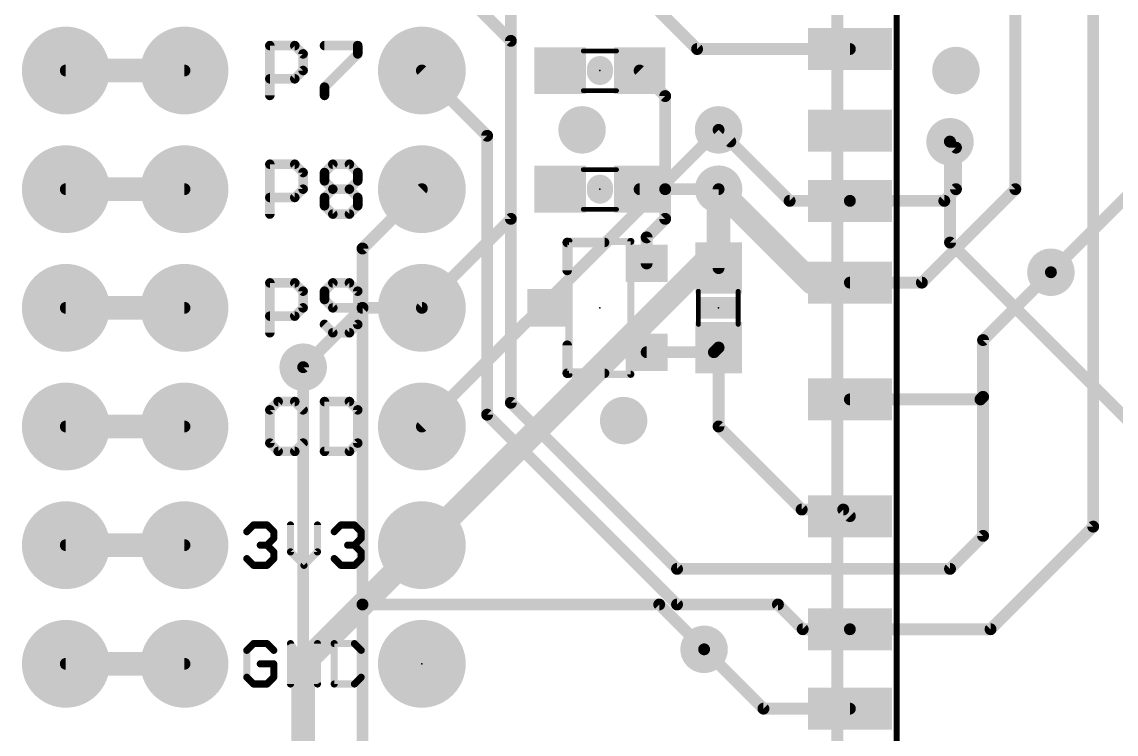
# Model space of a CAD drawing. Extents: x -16 to 95, y -11 to 53.
# Drawn here: x 11.76 to 35.18, y 13.73 to 28.98 of the extents above; entities that cross this region are included whole.
import ezdxf

# ---------------------------------------------------------------- set-up
doc = ezdxf.new("R2010")
doc.units = 0
for name, color, linetype in [('1', 12, 'CONTINUOUS'), ('16', 132, 'CONTINUOUS'), ('17', 110, 'CONTINUOUS'), ('18', 110, 'CONTINUOUS'), ('21', 41, 'CONTINUOUS'), ('23', 53, 'CONTINUOUS'), ('51', 53, 'CONTINUOUS')]:
    doc.layers.add(name, color=color, linetype=linetype)

# ---------------------------------------------------------------- blocks, each defined once
blk = doc.blocks.new('RECT')
blk.add_solid([(-0.5, -0.5), (0.5, -0.5), (-0.5, 0.5), (0.5, 0.5)])
blk = doc.blocks.new('ROUNDP')
at = {"const_width": 0.5}
blk.add_lwpolyline([(0, -0.25, 1), (0, 0.25, 1), (0, -0.25)], format="xyb", dxfattribs=at)
blk = doc.blocks.new('ROUNDV')
at = {"const_width": 0.5}
blk.add_lwpolyline([(0, -0.25, 1), (0, 0.25, 1), (0, -0.25)], format="xyb", dxfattribs=at)

msp = doc.modelspace()

# ---------------------------------------------------------------- linework, layer by layer
at = {"layer": '1'}
for points, const_width in [([(34.687, 39.563), (34.687, 18.177)], 0.254), ([(33.02, 25.4), (33.02, 34.61)], 0.254), ([(22.225, 28.575), (20.32, 30.48)], 0.254), ([(26.21, 28.4), (25.4, 29.21)], 0.254), ([(22.225, 20.828), (22.225, 28.575)], 0.254), ([(29.48, 28.4), (26.21, 28.4)], 0.254), ([(21.717, 26.543), (20.32, 27.94)], 0.254), ([(25.527, 27.393), (24.98, 27.94)], 0.254), ([(25.527, 25.4), (25.527, 27.393)], 0.254), ([(26.67, 26.67), (26.92, 26.42)], 0.254), ([(28.19, 25.15), (26.67, 26.67)], 0.254), ([(21.717, 20.574), (21.717, 26.543)], 0.254), ([(31.619, 26.42), (31.623, 26.416)], 0.254), ([(31.75, 26.289), (31.623, 26.416)], 0.254), ([(31.75, 25.4), (31.75, 26.289)], 0.254), ([(24.98, 25.4), (25.527, 25.4)], 0.254), ([(25.527, 25.4), (26.67, 25.4)], 0.254), ([(25.527, 24.765), (25.527, 25.4)], 0.254), ([(28.67, 23.4), (26.67, 25.4)], 0.508), ([(26.67, 23.71), (26.67, 25.4)], 0.254), ([(31.02, 23.4), (33.02, 25.4)], 0.254), ([(31.5, 25.15), (31.75, 25.4)], 0.254), ([(29.48, 25.15), (28.19, 25.15)], 0.254), ([(29.48, 25.15), (31.5, 25.15)], 0.254), ([(25.13, 24.368), (25.527, 24.765)], 0.254), ([(25.13, 23.81), (25.13, 24.368)], 0.254), ([(29.48, 23.4), (28.67, 23.4)], 0.508), ([(33.782, 23.622), (32.33, 22.17)], 0.254), ([(29.48, 23.4), (31.02, 23.4)], 0.254), ([(19.05, 22.86), (17.78, 21.59)], 0.254), ([(20.32, 22.86), (19.05, 22.86)], 0.254), ([(32.33, 22.17), (32.33, 20.955)], 0.254), ([(25.13, 21.91), (26.57, 21.91)], 0.254), ([(26.57, 21.91), (26.67, 22.01)], 0.254), ([(26.67, 20.32), (26.67, 22.01)], 0.254), ([(32.275, 20.9), (32.33, 20.955)], 0.254), ([(32.33, 20.955), (32.33, 17.979)], 0.254), ([(25.781, 17.272), (22.225, 20.828)], 0.254), ([(29.48, 20.9), (32.275, 20.9)], 0.254), ([(25.781, 16.51), (21.717, 20.574)], 0.254), ([(28.448, 18.542), (26.67, 20.32)], 0.254), ([(29.338, 18.542), (28.448, 18.542)], 0.254), ([(29.338, 18.542), (29.48, 18.4)], 0.254), ([(34.687, 18.177), (32.49, 15.98)], 0.254), ([(20.32, 17.78), (17.78, 15.24)], 0.508), ([(32.33, 17.979), (31.623, 17.272)], 0.254), ([(31.623, 17.272), (25.781, 17.272)], 0.254), ([(27.94, 16.51), (25.781, 16.51)], 0.254), ([(28.47, 15.98), (27.94, 16.51)], 0.254), ([(29.48, 15.98), (28.47, 15.98)], 0.254), ([(29.48, 15.98), (32.49, 15.98)], 0.254), ([(17.78, 15.24), (17.78, 11.43)], 0.508), ([(27.63, 14.28), (26.36, 15.55)], 0.254), ([(29.48, 14.28), (27.63, 14.28)], 0.254)]:
    msp.add_lwpolyline(points, dxfattribs=dict(at, const_width=const_width))
for points, const_width in [([(22.2885, 28.575, 1), (22.1615, 28.575)], 0.127), ([(22.1801, 28.5301, 1), (22.2699, 28.6199)], 0.127), ([(26.21, 28.4635, 1), (26.21, 28.3365)], 0.127), ([(26.1651, 28.3551, 1), (26.2549, 28.4449)], 0.127), ([(29.48, 28.3365, 1), (29.48, 28.4635)], 0.127), ([(20.3649, 27.9849, 1), (20.2751, 27.8951)], 0.127), ([(25.0249, 27.9849, 1), (24.9351, 27.8951)], 0.127), ([(25.5905, 27.393, 1), (25.4635, 27.393)], 0.127), ([(25.4821, 27.3481, 1), (25.5719, 27.4379)], 0.127), ([(26.7149, 26.7149, 1), (26.6251, 26.6251)], 0.127), ([(26.7149, 26.7149, 1), (26.6251, 26.6251)], 0.127), ([(21.7805, 26.543, 1), (21.6535, 26.543)], 0.127), ([(21.6721, 26.4981, 1), (21.7619, 26.5879)], 0.127), ([(26.8751, 26.3751, 1), (26.9649, 26.4649)], 0.127), ([(31.6639, 26.4649, 1), (31.5741, 26.3751)], 0.127), ([(31.6679, 26.4609, 1), (31.5781, 26.3711)], 0.127), ([(31.5781, 26.3711, 1), (31.6679, 26.4609)], 0.127), ([(31.8135, 26.289, 1), (31.6865, 26.289)], 0.127), ([(31.7051, 26.2441, 1), (31.7949, 26.3339)], 0.127), ([(24.98, 25.4635, 1), (24.98, 25.3365)], 0.127), ([(25.527, 25.4635, 1), (25.527, 25.3365)], 0.127), ([(25.5905, 25.4, 1), (25.4635, 25.4)], 0.127), ([(25.527, 25.3365, 1), (25.527, 25.4635)], 0.127), ([(26.7598, 25.4898, 1), (26.5802, 25.3102)], 0.254), ([(26.7335, 25.4, 1), (26.6065, 25.4)], 0.127), ([(26.67, 25.3365, 1), (26.67, 25.4635)], 0.127), ([(31.7949, 25.3551, 1), (31.7051, 25.4449)], 0.127), ([(33.0649, 25.3551, 1), (32.9751, 25.4449)], 0.127), ([(25.4635, 25.4, 1), (25.5905, 25.4)], 0.127), ([(31.6865, 25.4, 1), (31.8135, 25.4)], 0.127), ([(32.9565, 25.4, 1), (33.0835, 25.4)], 0.127), ([(28.19, 25.2135, 1), (28.19, 25.0865)], 0.127), ([(28.1451, 25.1051, 1), (28.2349, 25.1949)], 0.127), ([(29.48, 25.2135, 1), (29.48, 25.0865)], 0.127), ([(29.48, 25.0865, 1), (29.48, 25.2135)], 0.127), ([(31.4551, 25.1949, 1), (31.5449, 25.1051)], 0.127), ([(31.5, 25.0865, 1), (31.5, 25.2135)], 0.127), ([(25.4635, 24.765, 1), (25.5905, 24.765)], 0.127), ([(25.5719, 24.7201, 1), (25.4821, 24.8099)], 0.127), ([(25.1935, 24.368, 1), (25.0665, 24.368)], 0.127), ([(25.0851, 24.4129, 1), (25.1749, 24.3231)], 0.127), ([(25.0665, 23.81, 1), (25.1935, 23.81)], 0.127), ([(26.6065, 23.71, 1), (26.7335, 23.71)], 0.127), ([(28.67, 23.527, 1), (28.67, 23.273)], 0.254), ([(29.48, 23.273, 1), (29.48, 23.527)], 0.254), ([(33.8269, 23.5771, 1), (33.7371, 23.6669)], 0.127), ([(28.5802, 23.3102, 1), (28.7598, 23.4898)], 0.254), ([(29.48, 23.4635, 1), (29.48, 23.3365)], 0.127), ([(30.9751, 23.4449, 1), (31.0649, 23.3551)], 0.127), ([(31.02, 23.3365, 1), (31.02, 23.4635)], 0.127), ([(19.05, 22.9235, 1), (19.05, 22.7965)], 0.127), ([(19.0949, 22.8151, 1), (19.0051, 22.9049)], 0.127), ([(20.32, 22.7965, 1), (20.32, 22.9235)], 0.127), ([(32.3935, 22.17, 1), (32.2665, 22.17)], 0.127), ([(32.2851, 22.2149, 1), (32.3749, 22.1251)], 0.127), ([(25.13, 21.9735, 1), (25.13, 21.8465)], 0.127), ([(26.5251, 21.9549, 1), (26.6149, 21.8651)], 0.127), ([(26.57, 21.8465, 1), (26.57, 21.9735)], 0.127), ([(26.7335, 22.01, 1), (26.6065, 22.01)], 0.127), ([(26.7149, 21.9651, 1), (26.6251, 22.0549)], 0.127), ([(17.7351, 21.6349, 1), (17.8249, 21.5451)], 0.127), ([(32.3935, 20.955, 1), (32.2665, 20.955)], 0.127), ([(32.3749, 20.9101, 1), (32.2851, 20.9999)], 0.127), ([(22.2699, 20.8729, 1), (22.1801, 20.7831)], 0.127), ([(22.1615, 20.828, 1), (22.2885, 20.828)], 0.127), ([(29.48, 20.9635, 1), (29.48, 20.8365)], 0.127), ([(32.2301, 20.9449, 1), (32.3199, 20.8551)], 0.127), ([(32.2665, 20.955, 1), (32.3935, 20.955)], 0.127), ([(32.275, 20.8365, 1), (32.275, 20.9635)], 0.127), ([(21.7619, 20.6189, 1), (21.6721, 20.5291)], 0.127), ([(21.6535, 20.574, 1), (21.7805, 20.574)], 0.127), ([(26.7149, 20.3649, 1), (26.6251, 20.2751)], 0.127), ([(26.6065, 20.32, 1), (26.7335, 20.32)], 0.127), ([(28.448, 18.6055, 1), (28.448, 18.4785)], 0.127), ([(28.4031, 18.4971, 1), (28.4929, 18.5869)], 0.127), ([(29.3829, 18.5869, 1), (29.2931, 18.4971)], 0.127), ([(29.338, 18.4785, 1), (29.338, 18.6055)], 0.127), ([(29.4351, 18.3551, 1), (29.5249, 18.4449)], 0.127), ([(34.7319, 18.1321, 1), (34.6421, 18.2219)], 0.127), ([(20.4098, 17.6902, 1), (20.2302, 17.8698)], 0.254), ([(32.2665, 17.979, 1), (32.3935, 17.979)], 0.127), ([(32.3749, 17.9341, 1), (32.2851, 18.0239)], 0.127), ([(34.6235, 18.177, 1), (34.7505, 18.177)], 0.127), ([(25.781, 17.3355, 1), (25.781, 17.2085)], 0.127), ([(25.7361, 17.2271, 1), (25.8259, 17.3169)], 0.127), ([(31.5781, 17.3169, 1), (31.6679, 17.2271)], 0.127), ([(31.623, 17.2085, 1), (31.623, 17.3355)], 0.127), ([(25.781, 16.5735, 1), (25.781, 16.4465)], 0.127), ([(27.9849, 16.5549, 1), (27.8951, 16.4651)], 0.127), ([(27.94, 16.4465, 1), (27.94, 16.5735)], 0.127), ([(25.7361, 16.4651, 1), (25.8259, 16.5549)], 0.127), ([(28.47, 16.0435, 1), (28.47, 15.9165)], 0.127), ([(28.4251, 15.9351, 1), (28.5149, 16.0249)], 0.127), ([(29.48, 16.0435, 1), (29.48, 15.9165)], 0.127), ([(29.48, 15.9165, 1), (29.48, 16.0435)], 0.127), ([(32.4451, 16.0249, 1), (32.5349, 15.9351)], 0.127), ([(32.49, 15.9165, 1), (32.49, 16.0435)], 0.127), ([(17.907, 15.24, 1), (17.653, 15.24)], 0.254), ([(17.6902, 15.3298, 1), (17.8698, 15.1502)], 0.254), ([(26.4049, 15.5949, 1), (26.3151, 15.5051)], 0.127), ([(27.63, 14.3435, 1), (27.63, 14.2165)], 0.127), ([(27.5851, 14.2351, 1), (27.6749, 14.3249)], 0.127), ([(29.48, 14.2165, 1), (29.48, 14.3435)], 0.127)]:
    msp.add_lwpolyline(points, format="xyb", dxfattribs=dict(at, const_width=const_width))
at = {"layer": '16'}
for points, const_width in [([(29.21, 7.62), (29.21, 33.02)], 0.254), ([(22.225, 31.115), (22.225, 24.765)], 0.254), ([(33.782, 23.622), (40.91, 30.75)], 0.254), ([(15.24, 27.94), (12.7, 27.94)], 0.254), ([(20.32, 20.32), (26.67, 26.67)], 0.254), ([(31.623, 26.416), (31.623, 24.257)], 0.254), ([(12.7, 25.4), (15.24, 25.4)], 0.254), ([(20.32, 25.4), (19.05, 24.13)], 0.254), ([(26.67, 25.4), (26.67, 24.13)], 0.508), ([(20.32, 22.86), (22.225, 24.765)], 0.254), ([(26.67, 24.13), (20.32, 17.78)], 0.508), ([(31.623, 24.257), (41.91, 13.97)], 0.254), ([(19.05, 24.13), (19.05, 16.51)], 0.254), ([(12.7, 22.86), (15.24, 22.86)], 0.254), ([(17.78, 21.59), (17.78, 12.7)], 0.254), ([(12.7, 20.32), (15.24, 20.32)], 0.254), ([(12.7, 17.78), (15.24, 17.78)], 0.254), ([(19.05, 16.51), (19.05, 10.922)], 0.254), ([(25.4, 16.51), (19.05, 16.51)], 0.254), ([(26.36, 15.55), (25.4, 16.51)], 0.254), ([(12.7, 15.24), (15.24, 15.24)], 0.254)]:
    msp.add_lwpolyline(points, dxfattribs=dict(at, const_width=const_width))
for points, const_width in [([(12.7, 28.0035, 1), (12.7, 27.8765)], 0.127), ([(15.24, 27.8765, 1), (15.24, 28.0035)], 0.127), ([(26.7149, 26.6251, 1), (26.6251, 26.7149)], 0.127), ([(31.6865, 26.416, 1), (31.5595, 26.416)], 0.127), ([(12.7, 25.4635, 1), (12.7, 25.3365)], 0.127), ([(15.24, 25.3365, 1), (15.24, 25.4635)], 0.127), ([(20.3649, 25.3551, 1), (20.2751, 25.4449)], 0.127), ([(26.797, 25.4, 1), (26.543, 25.4)], 0.254), ([(22.1615, 24.765, 1), (22.2885, 24.765)], 0.127), ([(22.2699, 24.7201, 1), (22.1801, 24.8099)], 0.127), ([(26.7598, 24.0402, 1), (26.5802, 24.2198)], 0.254), ([(31.6679, 24.3019, 1), (31.5781, 24.2121)], 0.127), ([(19.1135, 24.13, 1), (18.9865, 24.13)], 0.127), ([(19.0051, 24.1749, 1), (19.0949, 24.0851)], 0.127), ([(26.543, 24.13, 1), (26.797, 24.13)], 0.254), ([(31.5595, 24.257, 1), (31.6865, 24.257)], 0.127), ([(33.7371, 23.6669, 1), (33.8269, 23.5771)], 0.127), ([(12.7, 22.9235, 1), (12.7, 22.7965)], 0.127), ([(15.24, 22.7965, 1), (15.24, 22.9235)], 0.127), ([(20.2751, 22.9049, 1), (20.3649, 22.8151)], 0.127), ([(17.8435, 21.59, 1), (17.7165, 21.59)], 0.127), ([(12.7, 20.3835, 1), (12.7, 20.2565)], 0.127), ([(15.24, 20.2565, 1), (15.24, 20.3835)], 0.127), ([(20.2751, 20.3649, 1), (20.3649, 20.2751)], 0.127), ([(12.7, 17.8435, 1), (12.7, 17.7165)], 0.127), ([(15.24, 17.7165, 1), (15.24, 17.8435)], 0.127), ([(20.2302, 17.8698, 1), (20.4098, 17.6902)], 0.254), ([(19.1135, 16.51, 1), (18.9865, 16.51)], 0.127), ([(19.05, 16.5735, 1), (19.05, 16.4465)], 0.127), ([(25.4449, 16.5549, 1), (25.3551, 16.4651)], 0.127), ([(25.4, 16.4465, 1), (25.4, 16.5735)], 0.127), ([(18.9865, 16.51, 1), (19.1135, 16.51)], 0.127), ([(26.3151, 15.5051, 1), (26.4049, 15.5949)], 0.127), ([(12.7, 15.3035, 1), (12.7, 15.1765)], 0.127), ([(15.24, 15.1765, 1), (15.24, 15.3035)], 0.127)]:
    msp.add_lwpolyline(points, format="xyb", dxfattribs=dict(at, const_width=const_width))
at = {"layer": '21'}
for points, const_width in [([(17.0668, 27.4066), (17.0668, 28.4743)], 0.2032), ([(17.0668, 28.4743), (17.6007, 28.4743)], 0.2032), ([(17.6007, 28.4743), (17.7786, 28.2964)], 0.2032), ([(18.2362, 28.4743), (18.948, 28.4743)], 0.2032), ([(18.948, 28.4743), (18.948, 28.2964)], 0.2032), ([(17.7786, 28.2964), (17.7786, 27.9405)], 0.2032), ([(18.948, 28.2964), (18.2362, 27.5846)], 0.2032), ([(12.7, 27.94), (15.24, 27.94)], 0.508), ([(24.13, 27.9095), (24.13, 27.9705)], 0.5588), ([(17.7786, 27.9405), (17.6007, 27.7625)], 0.2032), ([(17.6007, 27.7625), (17.0668, 27.7625)], 0.2032), ([(18.2362, 27.5846), (18.2362, 27.4066)], 0.2032), ([(17.0668, 24.8666), (17.0668, 25.9343)], 0.2032), ([(17.0668, 25.9343), (17.6007, 25.9343)], 0.2032), ([(17.6007, 25.9343), (17.7786, 25.7564)], 0.2032), ([(18.2362, 25.7564), (18.4141, 25.9343)], 0.2032), ([(18.4141, 25.9343), (18.7701, 25.9343)], 0.2032), ([(18.7701, 25.9343), (18.948, 25.7564)], 0.2032), ([(17.7786, 25.7564), (17.7786, 25.4005)], 0.2032), ([(18.2362, 25.5784), (18.2362, 25.7564)], 0.2032), ([(18.948, 25.7564), (18.948, 25.5784)], 0.2032), ([(12.7, 25.4), (15.24, 25.4)], 0.508), ([(18.4141, 25.4005), (18.2362, 25.5784)], 0.2032), ([(18.948, 25.5784), (18.7701, 25.4005)], 0.2032), ([(24.13, 25.3695), (24.13, 25.4305)], 0.5588), ([(17.6007, 25.2225), (17.0668, 25.2225)], 0.2032), ([(17.7786, 25.4005), (17.6007, 25.2225)], 0.2032), ([(18.2362, 25.2225), (18.4141, 25.4005)], 0.2032), ([(18.2362, 25.0446), (18.2362, 25.2225)], 0.2032), ([(18.4141, 25.4005), (18.7701, 25.4005)], 0.2032), ([(18.7701, 25.4005), (18.948, 25.2225)], 0.2032), ([(18.948, 25.2225), (18.948, 25.0446)], 0.2032), ([(18.4141, 24.8666), (18.2362, 25.0446)], 0.2032), ([(18.948, 25.0446), (18.7701, 24.8666)], 0.2032), ([(18.7701, 24.8666), (18.4141, 24.8666)], 0.2032), ([(23.43, 23.66), (23.43, 24.26)], 0.2032), ([(23.43, 24.26), (24.23, 24.26)], 0.2032), ([(17.0668, 22.3266), (17.0668, 23.3943)], 0.2032), ([(17.0668, 23.3943), (17.6007, 23.3943)], 0.2032), ([(17.6007, 23.3943), (17.7786, 23.2164)], 0.2032), ([(18.4141, 23.3943), (18.2362, 23.2164)], 0.2032), ([(18.7701, 23.3943), (18.4141, 23.3943)], 0.2032), ([(18.948, 23.2164), (18.7701, 23.3943)], 0.2032), ([(17.7786, 23.2164), (17.7786, 22.8605)], 0.2032), ([(18.2362, 23.2164), (18.2362, 23.0384)], 0.2032), ([(18.948, 22.5046), (18.948, 23.2164)], 0.2032), ([(12.7, 22.86), (15.24, 22.86)], 0.508), ([(17.7786, 22.8605), (17.6007, 22.6825)], 0.2032), ([(18.2362, 23.0384), (18.4141, 22.8605)], 0.2032), ([(18.4141, 22.8605), (18.948, 22.8605)], 0.2032), ([(17.6007, 22.6825), (17.0668, 22.6825)], 0.2032), ([(18.2362, 22.5046), (18.4141, 22.3266)], 0.2032), ([(18.7701, 22.3266), (18.948, 22.5046)], 0.2032), ([(18.4141, 22.3266), (18.7701, 22.3266)], 0.2032), ([(23.43, 22.06), (23.43, 21.46)], 0.2032), ([(23.43, 21.46), (24.23, 21.46)], 0.2032), ([(17.2448, 20.8543), (17.0668, 20.6764)], 0.2032), ([(17.6007, 20.8543), (17.2448, 20.8543)], 0.2032), ([(17.7786, 20.6764), (17.6007, 20.8543)], 0.2032), ([(18.2362, 20.8543), (18.2362, 19.7866)], 0.2032), ([(18.7701, 20.8543), (18.2362, 20.8543)], 0.2032), ([(18.948, 20.6764), (18.7701, 20.8543)], 0.2032), ([(17.0668, 20.6764), (17.0668, 19.9646)], 0.2032), ([(18.948, 19.9646), (18.948, 20.6764)], 0.2032), ([(12.7, 20.32), (15.24, 20.32)], 0.508), ([(17.0668, 19.9646), (17.2448, 19.7866)], 0.2032), ([(17.6007, 19.7866), (17.7786, 19.9646)], 0.2032), ([(18.7701, 19.7866), (18.948, 19.9646)], 0.2032), ([(17.2448, 19.7866), (17.6007, 19.7866)], 0.2032), ([(18.2362, 19.7866), (18.7701, 19.7866)], 0.2032), ([(16.5736, 18.0685), (16.7177, 18.2125)], 0.1524), ([(16.7177, 18.2125), (17.0058, 18.2125)], 0.1524), ([(17.0058, 18.2125), (17.1499, 18.0685)], 0.1524), ([(17.5092, 18.2125), (17.5092, 17.6363)], 0.1524), ([(18.0854, 17.6363), (18.0854, 18.2125)], 0.1524), ([(18.4447, 18.0685), (18.5887, 18.2125)], 0.1524), ([(18.5887, 18.2125), (18.8769, 18.2125)], 0.1524), ([(18.8769, 18.2125), (19.0209, 18.0685)], 0.1524), ([(12.7, 17.78), (15.24, 17.78)], 0.508), ([(17.1499, 18.0685), (17.1499, 17.9244)], 0.1524), ([(19.0209, 18.0685), (19.0209, 17.9244)], 0.1524), ([(17.0058, 17.7804), (16.8618, 17.7804)], 0.1524), ([(17.1499, 17.9244), (17.0058, 17.7804)], 0.1524), ([(17.0058, 17.7804), (17.1499, 17.6363)], 0.1524), ([(18.8769, 17.7804), (18.7328, 17.7804)], 0.1524), ([(19.0209, 17.9244), (18.8769, 17.7804)], 0.1524), ([(18.8769, 17.7804), (19.0209, 17.6363)], 0.1524), ([(16.7177, 17.3482), (16.5736, 17.4923)], 0.1524), ([(17.1499, 17.4923), (17.0058, 17.3482)], 0.1524), ([(17.1499, 17.6363), (17.1499, 17.4923)], 0.1524), ([(17.5092, 17.6363), (17.7973, 17.3482)], 0.1524), ([(17.7973, 17.3482), (18.0854, 17.6363)], 0.1524), ([(18.5887, 17.3482), (18.4447, 17.4923)], 0.1524), ([(19.0209, 17.4923), (18.8769, 17.3482)], 0.1524), ([(19.0209, 17.6363), (19.0209, 17.4923)], 0.1524), ([(17.0058, 17.3482), (16.7177, 17.3482)], 0.1524), ([(18.8769, 17.3482), (18.5887, 17.3482)], 0.1524), ([(16.7177, 15.6725), (16.5736, 15.5285)], 0.1524), ([(17.0058, 15.6725), (16.7177, 15.6725)], 0.1524), ([(17.1499, 15.5285), (17.0058, 15.6725)], 0.1524), ([(17.5092, 14.8082), (17.5092, 15.6725)], 0.1524), ([(17.5092, 15.6725), (18.0854, 14.8082)], 0.1524), ([(18.0854, 14.8082), (18.0854, 15.6725)], 0.1524), ([(18.4447, 15.6725), (18.4447, 14.8082)], 0.1524), ([(18.8769, 15.6725), (18.4447, 15.6725)], 0.1524), ([(19.0209, 15.5285), (18.8769, 15.6725)], 0.1524), ([(12.7, 15.24), (15.24, 15.24)], 0.508), ([(16.5736, 15.5285), (16.5736, 14.9523)], 0.1524), ([(19.0209, 14.9523), (19.0209, 15.5285)], 0.1524), ([(17.1499, 15.2404), (16.8618, 15.2404)], 0.1524), ([(17.1499, 14.9523), (17.1499, 15.2404)], 0.1524), ([(16.5736, 14.9523), (16.7177, 14.8082)], 0.1524), ([(17.0058, 14.8082), (17.1499, 14.9523)], 0.1524), ([(18.8769, 14.8082), (19.0209, 14.9523)], 0.1524), ([(16.7177, 14.8082), (17.0058, 14.8082)], 0.1524), ([(18.4447, 14.8082), (18.8769, 14.8082)], 0.1524)]:
    msp.add_lwpolyline(points, dxfattribs=dict(at, const_width=const_width))
for points, const_width in [([(17.1176, 28.4743, 1), (17.016, 28.4743)], 0.1016), ([(17.0668, 28.5251, 1), (17.0668, 28.4235)], 0.1016), ([(17.6366, 28.5102, 1), (17.5647, 28.4384)], 0.1016), ([(17.6007, 28.4235, 1), (17.6007, 28.5251)], 0.1016), ([(18.2362, 28.5251, 1), (18.2362, 28.4235)], 0.1016), ([(18.9988, 28.4743, 1), (18.8972, 28.4743)], 0.1016), ([(18.948, 28.4235, 1), (18.948, 28.5251)], 0.1016), ([(17.8294, 28.2964, 1), (17.7278, 28.2964)], 0.1016), ([(17.7427, 28.2604, 1), (17.8145, 28.3323)], 0.1016), ([(18.8972, 28.2964, 1), (18.9988, 28.2964)], 0.1016), ([(18.9839, 28.2604, 1), (18.9121, 28.3323)], 0.1016), ([(12.7, 28.067, 1), (12.7, 27.813)], 0.254), ([(15.24, 27.813, 1), (15.24, 28.067)], 0.254), ([(24.2697, 27.9705, 1), (23.9903, 27.9705)], 0.2794), ([(17.7278, 27.9405, 1), (17.8294, 27.9405)], 0.1016), ([(17.8145, 27.9045, 1), (17.7427, 27.9764)], 0.1016), ([(23.9903, 27.9095, 1), (24.2697, 27.9095)], 0.2794), ([(17.0668, 27.8133, 1), (17.0668, 27.7117)], 0.1016), ([(17.5647, 27.7984, 1), (17.6366, 27.7266)], 0.1016), ([(17.6007, 27.7117, 1), (17.6007, 27.8133)], 0.1016), ([(18.287, 27.5846, 1), (18.1854, 27.5846)], 0.1016), ([(18.2003, 27.6205, 1), (18.2721, 27.5486)], 0.1016), ([(17.016, 27.4066, 1), (17.1176, 27.4066)], 0.1016), ([(18.1854, 27.4066, 1), (18.287, 27.4066)], 0.1016), ([(17.1176, 25.9343, 1), (17.016, 25.9343)], 0.1016), ([(17.0668, 25.9851, 1), (17.0668, 25.8835)], 0.1016), ([(17.6366, 25.9702, 1), (17.5647, 25.8984)], 0.1016), ([(17.6007, 25.8835, 1), (17.6007, 25.9851)], 0.1016), ([(18.4141, 25.9851, 1), (18.4141, 25.8835)], 0.1016), ([(18.4501, 25.8984, 1), (18.3782, 25.9702)], 0.1016), ([(18.806, 25.9702, 1), (18.7341, 25.8984)], 0.1016), ([(18.7701, 25.8835, 1), (18.7701, 25.9851)], 0.1016), ([(17.8294, 25.7564, 1), (17.7278, 25.7564)], 0.1016), ([(17.7427, 25.7204, 1), (17.8145, 25.7923)], 0.1016), ([(18.287, 25.7564, 1), (18.1854, 25.7564)], 0.1016), ([(18.2003, 25.7923, 1), (18.2721, 25.7204)], 0.1016), ([(18.9988, 25.7564, 1), (18.8972, 25.7564)], 0.1016), ([(18.9121, 25.7204, 1), (18.9839, 25.7923)], 0.1016), ([(12.7, 25.527, 1), (12.7, 25.273)], 0.254), ([(15.24, 25.273, 1), (15.24, 25.527)], 0.254), ([(18.2721, 25.6143, 1), (18.2003, 25.5425)], 0.1016), ([(18.1854, 25.5784, 1), (18.287, 25.5784)], 0.1016), ([(18.8972, 25.5784, 1), (18.9988, 25.5784)], 0.1016), ([(18.9839, 25.5425, 1), (18.9121, 25.6143)], 0.1016), ([(24.2697, 25.4305, 1), (23.9903, 25.4305)], 0.2794), ([(17.0668, 25.2733, 1), (17.0668, 25.1717)], 0.1016), ([(17.5647, 25.2584, 1), (17.6366, 25.1866)], 0.1016), ([(17.6007, 25.1717, 1), (17.6007, 25.2733)], 0.1016), ([(17.7278, 25.4005, 1), (17.8294, 25.4005)], 0.1016), ([(17.8145, 25.3645, 1), (17.7427, 25.4364)], 0.1016), ([(18.287, 25.2225, 1), (18.1854, 25.2225)], 0.1016), ([(18.2003, 25.2584, 1), (18.2721, 25.1866)], 0.1016), ([(18.4141, 25.4513, 1), (18.4141, 25.3497)], 0.1016), ([(18.4501, 25.3645, 1), (18.3782, 25.4364)], 0.1016), ([(18.3782, 25.3645, 1), (18.4501, 25.4364)], 0.1016), ([(18.806, 25.4364, 1), (18.7341, 25.3645)], 0.1016), ([(18.7341, 25.4364, 1), (18.806, 25.3645)], 0.1016), ([(18.7701, 25.3497, 1), (18.7701, 25.4513)], 0.1016), ([(18.9988, 25.2225, 1), (18.8972, 25.2225)], 0.1016), ([(18.9121, 25.1866, 1), (18.9839, 25.2584)], 0.1016), ([(23.9903, 25.3695, 1), (24.2697, 25.3695)], 0.2794), ([(18.2721, 25.0805, 1), (18.2003, 25.0086)], 0.1016), ([(18.1854, 25.0446, 1), (18.287, 25.0446)], 0.1016), ([(18.8972, 25.0446, 1), (18.9988, 25.0446)], 0.1016), ([(18.9839, 25.0086, 1), (18.9121, 25.0805)], 0.1016), ([(17.016, 24.8666, 1), (17.1176, 24.8666)], 0.1016), ([(18.4141, 24.9174, 1), (18.4141, 24.8158)], 0.1016), ([(18.3782, 24.8307, 1), (18.4501, 24.9025)], 0.1016), ([(18.7341, 24.9025, 1), (18.806, 24.8307)], 0.1016), ([(18.7701, 24.8158, 1), (18.7701, 24.9174)], 0.1016), ([(23.4808, 24.26, 1), (23.3792, 24.26)], 0.1016), ([(23.43, 24.3108, 1), (23.43, 24.2092)], 0.1016), ([(24.23, 24.2092, 1), (24.23, 24.3108)], 0.1016), ([(23.3792, 23.66, 1), (23.4808, 23.66)], 0.1016), ([(17.1176, 23.3943, 1), (17.016, 23.3943)], 0.1016), ([(17.0668, 23.4451, 1), (17.0668, 23.3435)], 0.1016), ([(17.6366, 23.4302, 1), (17.5647, 23.3584)], 0.1016), ([(17.6007, 23.3435, 1), (17.6007, 23.4451)], 0.1016), ([(18.4141, 23.4451, 1), (18.4141, 23.3435)], 0.1016), ([(18.4501, 23.3584, 1), (18.3782, 23.4302)], 0.1016), ([(18.806, 23.4302, 1), (18.7341, 23.3584)], 0.1016), ([(18.7701, 23.3435, 1), (18.7701, 23.4451)], 0.1016), ([(17.8294, 23.2164, 1), (17.7278, 23.2164)], 0.1016), ([(17.7427, 23.1804, 1), (17.8145, 23.2523)], 0.1016), ([(18.287, 23.2164, 1), (18.1854, 23.2164)], 0.1016), ([(18.2003, 23.2523, 1), (18.2721, 23.1804)], 0.1016), ([(18.9988, 23.2164, 1), (18.8972, 23.2164)], 0.1016), ([(18.9121, 23.1804, 1), (18.9839, 23.2523)], 0.1016), ([(12.7, 22.987, 1), (12.7, 22.733)], 0.254), ([(15.24, 22.733, 1), (15.24, 22.987)], 0.254), ([(17.8145, 22.8245, 1), (17.7427, 22.8964)], 0.1016), ([(18.2721, 23.0743, 1), (18.2003, 23.0025)], 0.1016), ([(18.1854, 23.0384, 1), (18.287, 23.0384)], 0.1016), ([(18.4141, 22.9113, 1), (18.4141, 22.8097)], 0.1016), ([(18.948, 22.8097, 1), (18.948, 22.9113)], 0.1016), ([(17.0668, 22.7333, 1), (17.0668, 22.6317)], 0.1016), ([(17.5647, 22.7184, 1), (17.6366, 22.6466)], 0.1016), ([(17.6007, 22.6317, 1), (17.6007, 22.7333)], 0.1016), ([(17.7278, 22.8605, 1), (17.8294, 22.8605)], 0.1016), ([(18.3782, 22.8245, 1), (18.4501, 22.8964)], 0.1016), ([(18.2721, 22.5405, 1), (18.2003, 22.4686)], 0.1016), ([(18.8972, 22.5046, 1), (18.9988, 22.5046)], 0.1016), ([(18.9839, 22.4686, 1), (18.9121, 22.5405)], 0.1016), ([(17.016, 22.3266, 1), (17.1176, 22.3266)], 0.1016), ([(18.4141, 22.3774, 1), (18.4141, 22.2758)], 0.1016), ([(18.3782, 22.2907, 1), (18.4501, 22.3625)], 0.1016), ([(18.7341, 22.3625, 1), (18.806, 22.2907)], 0.1016), ([(18.7701, 22.2758, 1), (18.7701, 22.3774)], 0.1016), ([(23.4808, 22.06, 1), (23.3792, 22.06)], 0.1016), ([(23.43, 21.5108, 1), (23.43, 21.4092)], 0.1016), ([(24.23, 21.4092, 1), (24.23, 21.5108)], 0.1016), ([(23.3792, 21.46, 1), (23.4808, 21.46)], 0.1016), ([(17.2448, 20.9051, 1), (17.2448, 20.8035)], 0.1016), ([(17.2807, 20.8184, 1), (17.2088, 20.8902)], 0.1016), ([(17.6366, 20.8902, 1), (17.5647, 20.8184)], 0.1016), ([(17.6007, 20.8035, 1), (17.6007, 20.9051)], 0.1016), ([(18.287, 20.8543, 1), (18.1854, 20.8543)], 0.1016), ([(18.2362, 20.9051, 1), (18.2362, 20.8035)], 0.1016), ([(18.806, 20.8902, 1), (18.7341, 20.8184)], 0.1016), ([(18.7701, 20.8035, 1), (18.7701, 20.9051)], 0.1016), ([(17.1176, 20.6764, 1), (17.016, 20.6764)], 0.1016), ([(17.0309, 20.7123, 1), (17.1027, 20.6404)], 0.1016), ([(17.7427, 20.6404, 1), (17.8145, 20.7123)], 0.1016), ([(18.9988, 20.6764, 1), (18.8972, 20.6764)], 0.1016), ([(18.9121, 20.6404, 1), (18.9839, 20.7123)], 0.1016), ([(12.7, 20.447, 1), (12.7, 20.193)], 0.254), ([(15.24, 20.193, 1), (15.24, 20.447)], 0.254), ([(17.1027, 20.0005, 1), (17.0309, 19.9286)], 0.1016), ([(17.016, 19.9646, 1), (17.1176, 19.9646)], 0.1016), ([(17.8145, 19.9286, 1), (17.7427, 20.0005)], 0.1016), ([(18.8972, 19.9646, 1), (18.9988, 19.9646)], 0.1016), ([(18.9839, 19.9286, 1), (18.9121, 20.0005)], 0.1016), ([(17.2448, 19.8374, 1), (17.2448, 19.7358)], 0.1016), ([(17.2088, 19.7507, 1), (17.2807, 19.8225)], 0.1016), ([(17.5647, 19.8225, 1), (17.6366, 19.7507)], 0.1016), ([(17.6007, 19.7358, 1), (17.6007, 19.8374)], 0.1016), ([(18.2362, 19.8374, 1), (18.2362, 19.7358)], 0.1016), ([(18.1854, 19.7866, 1), (18.287, 19.7866)], 0.1016), ([(18.7341, 19.8225, 1), (18.806, 19.7507)], 0.1016), ([(18.7701, 19.7358, 1), (18.7701, 19.8374)], 0.1016), ([(16.7177, 18.2506, 1), (16.7177, 18.1744)], 0.0762), ([(16.7446, 18.1856, 1), (16.6908, 18.2395)], 0.0762), ([(17.0328, 18.2395, 1), (16.9789, 18.1856)], 0.0762), ([(17.0058, 18.1744, 1), (17.0058, 18.2506)], 0.0762), ([(17.5473, 18.2125, 1), (17.4711, 18.2125)], 0.0762), ([(18.1235, 18.2125, 1), (18.0473, 18.2125)], 0.0762), ([(18.5887, 18.2506, 1), (18.5887, 18.1744)], 0.0762), ([(18.6157, 18.1856, 1), (18.5618, 18.2395)], 0.0762), ([(18.9038, 18.2395, 1), (18.8499, 18.1856)], 0.0762), ([(18.8769, 18.1744, 1), (18.8769, 18.2506)], 0.0762), ([(12.7, 17.907, 1), (12.7, 17.653)], 0.254), ([(15.24, 17.653, 1), (15.24, 17.907)], 0.254), ([(16.5467, 18.0954, 1), (16.6006, 18.0415)], 0.0762), ([(17.188, 18.0685, 1), (17.1118, 18.0685)], 0.0762), ([(17.1229, 18.0415, 1), (17.1768, 18.0954)], 0.0762), ([(18.4177, 18.0954, 1), (18.4716, 18.0415)], 0.0762), ([(19.059, 18.0685, 1), (18.9828, 18.0685)], 0.0762), ([(18.994, 18.0415, 1), (19.0478, 18.0954)], 0.0762), ([(16.8618, 17.8185, 1), (16.8618, 17.7423)], 0.0762), ([(17.0328, 17.8073, 1), (16.9789, 17.7534)], 0.0762), ([(16.9789, 17.8073, 1), (17.0328, 17.7534)], 0.0762), ([(17.0058, 17.7423, 1), (17.0058, 17.8185)], 0.0762), ([(17.1118, 17.9244, 1), (17.188, 17.9244)], 0.0762), ([(17.1768, 17.8975, 1), (17.1229, 17.9514)], 0.0762), ([(18.7328, 17.8185, 1), (18.7328, 17.7423)], 0.0762), ([(18.9038, 17.8073, 1), (18.8499, 17.7534)], 0.0762), ([(18.8499, 17.8073, 1), (18.9038, 17.7534)], 0.0762), ([(18.8769, 17.7423, 1), (18.8769, 17.8185)], 0.0762), ([(18.9828, 17.9244, 1), (19.059, 17.9244)], 0.0762), ([(19.0478, 17.8975, 1), (18.994, 17.9514)], 0.0762), ([(16.6006, 17.5192, 1), (16.5467, 17.4653)], 0.0762), ([(17.188, 17.6363, 1), (17.1118, 17.6363)], 0.0762), ([(17.1229, 17.6094, 1), (17.1768, 17.6633)], 0.0762), ([(17.1768, 17.4653, 1), (17.1229, 17.5192)], 0.0762), ([(17.5361, 17.6633, 1), (17.4822, 17.6094)], 0.0762), ([(17.4711, 17.6363, 1), (17.5473, 17.6363)], 0.0762), ([(18.0473, 17.6363, 1), (18.1235, 17.6363)], 0.0762), ([(18.1123, 17.6094, 1), (18.0584, 17.6633)], 0.0762), ([(18.4716, 17.5192, 1), (18.4177, 17.4653)], 0.0762), ([(19.059, 17.6363, 1), (18.9828, 17.6363)], 0.0762), ([(18.994, 17.6094, 1), (19.0478, 17.6633)], 0.0762), ([(19.0478, 17.4653, 1), (18.994, 17.5192)], 0.0762), ([(16.7177, 17.3863, 1), (16.7177, 17.3101)], 0.0762), ([(16.6908, 17.3213, 1), (16.7446, 17.3751)], 0.0762), ([(16.9789, 17.3751, 1), (17.0328, 17.3213)], 0.0762), ([(17.0058, 17.3101, 1), (17.0058, 17.3863)], 0.0762), ([(17.1118, 17.4923, 1), (17.188, 17.4923)], 0.0762), ([(17.7703, 17.3751, 1), (17.8242, 17.3213)], 0.0762), ([(17.7703, 17.3213, 1), (17.8242, 17.3751)], 0.0762), ([(18.5887, 17.3863, 1), (18.5887, 17.3101)], 0.0762), ([(18.5618, 17.3213, 1), (18.6157, 17.3751)], 0.0762), ([(18.8499, 17.3751, 1), (18.9038, 17.3213)], 0.0762), ([(18.8769, 17.3101, 1), (18.8769, 17.3863)], 0.0762), ([(18.9828, 17.4923, 1), (19.059, 17.4923)], 0.0762), ([(16.7177, 15.7106, 1), (16.7177, 15.6344)], 0.0762), ([(16.7446, 15.6456, 1), (16.6908, 15.6995)], 0.0762), ([(17.0328, 15.6995, 1), (16.9789, 15.6456)], 0.0762), ([(17.0058, 15.6344, 1), (17.0058, 15.7106)], 0.0762), ([(17.5409, 15.6937, 1), (17.4775, 15.6514)], 0.0762), ([(17.5473, 15.6725, 1), (17.4711, 15.6725)], 0.0762), ([(18.1235, 15.6725, 1), (18.0473, 15.6725)], 0.0762), ([(18.4828, 15.6725, 1), (18.4066, 15.6725)], 0.0762), ([(18.4447, 15.7106, 1), (18.4447, 15.6344)], 0.0762), ([(18.9038, 15.6995, 1), (18.8499, 15.6456)], 0.0762), ([(18.8769, 15.6344, 1), (18.8769, 15.7106)], 0.0762), ([(12.7, 15.367, 1), (12.7, 15.113)], 0.254), ([(15.24, 15.113, 1), (15.24, 15.367)], 0.254), ([(16.6117, 15.5285, 1), (16.5355, 15.5285)], 0.0762), ([(16.5467, 15.5554, 1), (16.6006, 15.5015)], 0.0762), ([(17.1229, 15.5015, 1), (17.1768, 15.5554)], 0.0762), ([(19.059, 15.5285, 1), (18.9828, 15.5285)], 0.0762), ([(18.994, 15.5015, 1), (19.0478, 15.5554)], 0.0762), ([(16.8618, 15.2785, 1), (16.8618, 15.2023)], 0.0762), ([(17.188, 15.2404, 1), (17.1118, 15.2404)], 0.0762), ([(17.1499, 15.2023, 1), (17.1499, 15.2785)], 0.0762), ([(16.6006, 14.9792, 1), (16.5467, 14.9253)], 0.0762), ([(16.5355, 14.9523, 1), (16.6117, 14.9523)], 0.0762), ([(17.1118, 14.9523, 1), (17.188, 14.9523)], 0.0762), ([(17.1768, 14.9253, 1), (17.1229, 14.9792)], 0.0762), ([(18.9828, 14.9523, 1), (19.059, 14.9523)], 0.0762), ([(19.0478, 14.9253, 1), (18.994, 14.9792)], 0.0762), ([(16.7177, 14.8463, 1), (16.7177, 14.7701)], 0.0762), ([(16.6908, 14.7813, 1), (16.7446, 14.8351)], 0.0762), ([(16.9789, 14.8351, 1), (17.0328, 14.7813)], 0.0762), ([(17.0058, 14.7701, 1), (17.0058, 14.8463)], 0.0762), ([(17.4711, 14.8082, 1), (17.5473, 14.8082)], 0.0762), ([(18.0473, 14.8082, 1), (18.1235, 14.8082)], 0.0762), ([(18.0537, 14.7871, 1), (18.1171, 14.8293)], 0.0762), ([(18.4447, 14.8463, 1), (18.4447, 14.7701)], 0.0762), ([(18.4066, 14.8082, 1), (18.4828, 14.8082)], 0.0762), ([(18.8499, 14.8351, 1), (18.9038, 14.7813)], 0.0762), ([(18.8769, 14.7701, 1), (18.8769, 14.8463)], 0.0762)]:
    msp.add_lwpolyline(points, format="xyb", dxfattribs=dict(at, const_width=const_width))
at = {"layer": '23'}
for p in [(24.13, 27.94), (24.13, 25.4), (30.48, 24.13), (24.13, 22.86), (26.67, 22.86), (20.32, 15.24)]:
    msp.add_point(p, dxfattribs=at)
at = {"layer": '51'}
for points, const_width in [([(30.48, 9.88), (30.48, 38.38)], 0.127), ([(24.486, 28.359), (23.774, 28.359)], 0.1016), ([(24.486, 27.508), (23.774, 27.508)], 0.1016), ([(24.486, 25.819), (23.774, 25.819)], 0.1016), ([(24.486, 24.968), (23.774, 24.968)], 0.1016), ([(23.4696, 24.2824), (24.7904, 24.2824)], 0.1524), ([(23.4696, 21.4376), (23.4696, 24.2824)], 0.1524), ([(24.7904, 24.2824), (24.7904, 21.4376)], 0.1524), ([(26.238, 22.504), (26.238, 23.216)], 0.1016), ([(27.089, 22.504), (27.089, 23.216)], 0.1016), ([(24.7904, 21.4376), (23.4696, 21.4376)], 0.1524)]:
    msp.add_lwpolyline(points, dxfattribs=dict(at, const_width=const_width))
for points, const_width in [([(23.774, 28.3844, 1), (23.774, 28.3336)], 0.0508), ([(24.486, 28.3336, 1), (24.486, 28.3844)], 0.0508), ([(23.774, 27.5334, 1), (23.774, 27.4826)], 0.0508), ([(24.486, 27.4826, 1), (24.486, 27.5334)], 0.0508), ([(23.774, 25.8444, 1), (23.774, 25.7936)], 0.0508), ([(24.486, 25.7936, 1), (24.486, 25.8444)], 0.0508), ([(23.774, 24.9934, 1), (23.774, 24.9426)], 0.0508), ([(24.486, 24.9426, 1), (24.486, 24.9934)], 0.0508), ([(23.4696, 24.3205, 1), (23.4696, 24.2443)], 0.0762), ([(23.5077, 24.2824, 1), (23.4315, 24.2824)], 0.0762), ([(24.8285, 24.2824, 1), (24.7523, 24.2824)], 0.0762), ([(24.7904, 24.2443, 1), (24.7904, 24.3205)], 0.0762), ([(26.2634, 23.216, 1), (26.2126, 23.216)], 0.0508), ([(27.1144, 23.216, 1), (27.0636, 23.216)], 0.0508), ([(26.2126, 22.504, 1), (26.2634, 22.504)], 0.0508), ([(27.0636, 22.504, 1), (27.1144, 22.504)], 0.0508), ([(23.4696, 21.4757, 1), (23.4696, 21.3995)], 0.0762), ([(23.4315, 21.4376, 1), (23.5077, 21.4376)], 0.0762), ([(24.7523, 21.4376, 1), (24.8285, 21.4376)], 0.0762), ([(24.7904, 21.3995, 1), (24.7904, 21.4757)], 0.0762)]:
    msp.add_lwpolyline(points, format="xyb", dxfattribs=dict(at, const_width=const_width))

# ---------------------------------------------------------------- block references
at = {"layer": '1', "xscale": 1.8, "yscale": 0.9}
for p in [(29.48, 28.4), (29.48, 26.65), (29.48, 25.15), (29.48, 23.4), (29.48, 20.9), (29.48, 18.4), (29.48, 15.98), (29.48, 14.28)]:
    msp.add_blockref('RECT', p, dxfattribs=at)
at = {"layer": '1', "xscale": 1.1}
for p, rotation in [((23.28, 27.94), 180), ((24.98, 27.94), 180), ((23.28, 25.4), 180), ((24.98, 25.4), 180), ((26.67, 23.71), 90), ((26.67, 22.01), 90)]:
    msp.add_blockref('RECT', p, dxfattribs=dict(at, rotation=rotation))
at = {"layer": '1', "xscale": 0.8, "yscale": 0.9, "rotation": 90}
for p in [(25.13, 23.81), (23.03, 22.86), (25.13, 21.91)]:
    msp.add_blockref('RECT', p, dxfattribs=at)
at = {"layer": '17', "xscale": 1.8796, "yscale": 1.8796, "rotation": 180}
for p in [(20.32, 27.94), (20.32, 27.94), (20.32, 25.4), (20.32, 25.4), (20.32, 22.86), (20.32, 22.86), (20.32, 20.32), (20.32, 20.32), (20.32, 17.78), (20.32, 17.78), (20.32, 15.24), (20.32, 15.24)]:
    msp.add_blockref('ROUNDP', p, dxfattribs=at)
at = {"layer": '18'}
for p, xscale, yscale in [((12.7, 27.94), 1.8796, 1.8796), ((12.7, 27.94), 1.8796, 1.8796), ((15.24, 27.94), 1.8796, 1.8796), ((15.24, 27.94), 1.8796, 1.8796), ((31.75, 27.94), 1.016, 1.016), ((31.75, 27.94), 1.016, 1.016), ((23.749, 26.67), 1.016, 1.016), ((23.749, 26.67), 1.016, 1.016), ((26.67, 26.67), 1.016, 1.016), ((26.67, 26.67), 1.016, 1.016), ((31.623, 26.416), 1.016, 1.016), ((31.623, 26.416), 1.016, 1.016), ((12.7, 25.4), 1.8796, 1.8796), ((12.7, 25.4), 1.8796, 1.8796), ((15.24, 25.4), 1.8796, 1.8796), ((15.24, 25.4), 1.8796, 1.8796), ((26.67, 25.4), 1.016, 1.016), ((26.67, 25.4), 1.016, 1.016), ((33.782, 23.622), 1.016, 1.016), ((33.782, 23.622), 1.016, 1.016), ((12.7, 22.86), 1.8796, 1.8796), ((12.7, 22.86), 1.8796, 1.8796), ((15.24, 22.86), 1.8796, 1.8796), ((15.24, 22.86), 1.8796, 1.8796), ((17.78, 21.59), 1.016, 1.016), ((17.78, 21.59), 1.016, 1.016), ((12.7, 20.32), 1.8796, 1.8796), ((12.7, 20.32), 1.8796, 1.8796), ((15.24, 20.32), 1.8796, 1.8796), ((15.24, 20.32), 1.8796, 1.8796), ((24.638, 20.447), 1.016, 1.016), ((24.638, 20.447), 1.016, 1.016), ((12.7, 17.78), 1.8796, 1.8796), ((12.7, 17.78), 1.8796, 1.8796), ((15.24, 17.78), 1.8796, 1.8796), ((15.24, 17.78), 1.8796, 1.8796), ((12.7, 15.24), 1.8796, 1.8796), ((12.7, 15.24), 1.8796, 1.8796), ((15.24, 15.24), 1.8796, 1.8796), ((15.24, 15.24), 1.8796, 1.8796), ((26.36, 15.55), 1.016, 1.016), ((26.36, 15.55), 1.016, 1.016)]:
    msp.add_blockref('ROUNDV', p, dxfattribs=dict(at, xscale=xscale, yscale=yscale))
at = {"layer": '21', "xscale": 0.4572, "yscale": 0.762, "rotation": 90}
msp.add_blockref('RECT', (26.67, 22.86), dxfattribs=at)
at = {"layer": '51'}
for p, xscale, yscale, rotation in [((23.5497, 27.9349), 0.5001, 0.95, 180), ((24.7182, 27.9349), 0.5001, 0.95, 180), ((20.32, 27.94), 0.508, 0.508, 90), ((23.5497, 25.3949), 0.5001, 0.95, 180), ((24.7182, 25.3949), 0.5001, 0.95, 180), ((20.32, 25.4), 0.508, 0.508, 90), ((26.6649, 23.4403), 0.5001, 0.95, 90), ((20.32, 22.86), 0.508, 0.508, 90), ((26.6649, 22.2719), 0.5001, 0.95, 90), ((20.32, 20.32), 0.508, 0.508, 90), ((20.32, 17.78), 0.508, 0.508, 90), ((20.32, 15.24), 0.508, 0.508, 90)]:
    msp.add_blockref('RECT', p, dxfattribs=dict(at, xscale=xscale, yscale=yscale, rotation=rotation))

doc.saveas('drawing.dxf')
